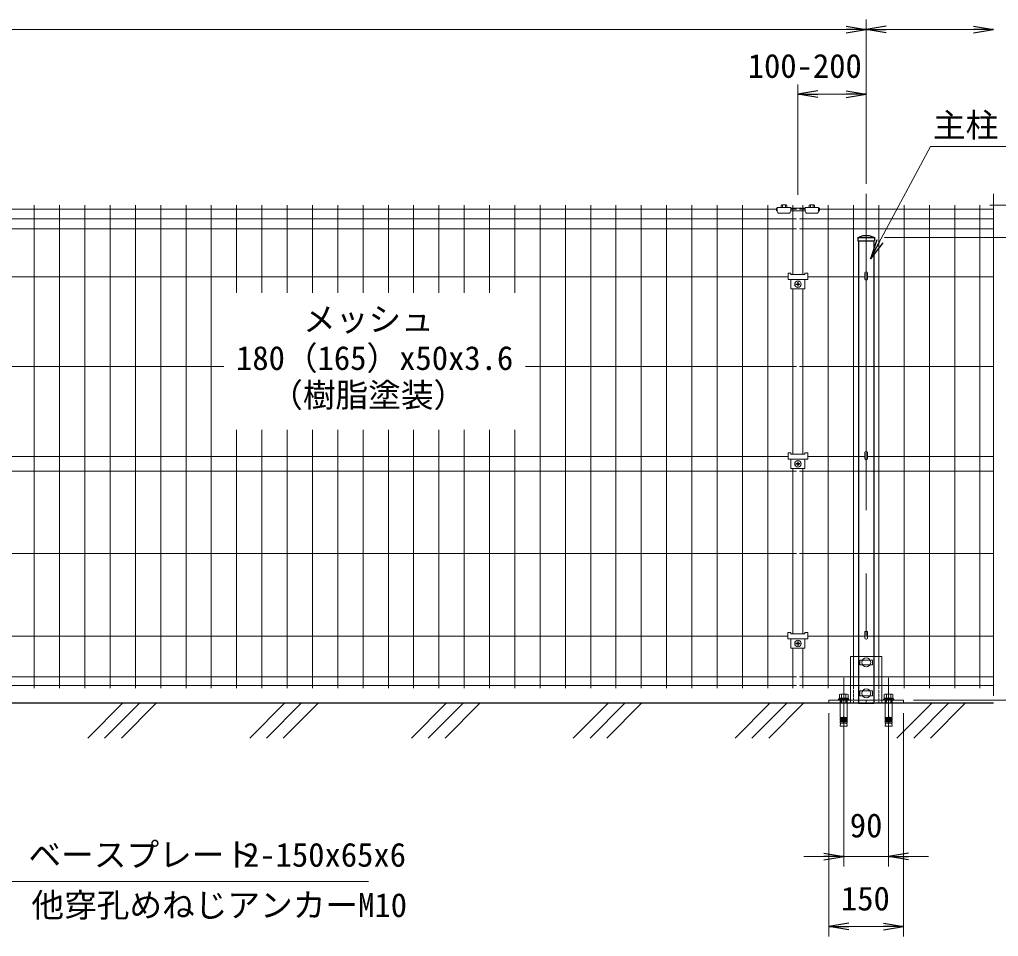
# Model space of a CAD drawing. Units: millimetres, scale not verified. Extents: x -396 to 8004, y -2970 to 2970.
# Drawn here: x 1104 to 3069, y -392 to 1449 of the extents above; entities that cross this region are included whole.
import ezdxf
from ezdxf.enums import TextEntityAlignment as Align

# ---------------------------------------------------------------- set-up
doc = ezdxf.new("R2010")
doc.units = ezdxf.units.MM
doc.header["$LTSCALE"] = 20
doc.linetypes.add('DASHED', pattern=[7.5, 6, -1.5])
doc.linetypes.add('USER1', pattern=[50.8, 31.75, -6.35, 6.35, -6.35])
for name, color, linetype, lineweight in [('0-1_LAYER03', 7, 'Continuous', 25), ('0-2_D-STR-DIM', 7, 'Continuous', 13), ('0-3_D-STR3', 3, 'Continuous', 13), ('0-4_D-BMK', 2, 'USER1', 13), ('0-5_D-STR1', 1, 'Continuous', 25), ('0-6_D-STR2', 7, 'Continuous', 13), ('0-7_0', 7, 'Continuous', 25), ('0-8_D-STR-TXT', 7, 'Continuous', 25), ('0-B_D-DCR-HCH', 7, 'Continuous', 13)]:
    doc.layers.add(name, color=color, linetype=linetype, lineweight=lineweight)
doc.styles.add('ＭＳ ゴシック', font='')
doc.styles.get('ＭＳ ゴシック').set_extended_font_data('MS Gothic')

# ---------------------------------------------------------------- blocks, each defined once
blk = doc.blocks.new('_Open')
at = {"layer": '0-7_0'}
blk.add_line((-20, 3.33), (0, 0), dxfattribs=at)
blk.add_lwpolyline([(-20, -3.33), (0, 0), (-20, 0)], dxfattribs=at)
blk = doc.blocks.new('ベースプレート部品\u3000正面図')
at = {"layer": '0-3_D-STR3', "linetype": 'DASHED'}
for p, q in [((16787, 48401.4), (16787, 46521.4)), ((17807, 48401.4), (17807, 46521.4)), ((16257, 46641.4), (16257, 46521.4)), ((16537, 46641.4), (16537, 46521.4)), ((16667, 46641.4), (16667, 46521.4)), ((17927, 46641.4), (17927, 46521.4)), ((18057, 46641.4), (18057, 46521.4)), ((18337, 46641.4), (18337, 46521.4))]:
    blk.add_line(p, q, dxfattribs=at)
at = {"layer": '0-3_D-STR3'}
for p, q in [((17927, 48401.4), (17927, 46641.4)), ((17546.8, 48256.4), (17046.7, 48256.4)), ((17046.7, 48256.4), (17046.7, 48066.4)), ((17546.7, 48066.4), (17046.8, 48066.4)), ((17546.7, 48256.4), (17546.7, 48066.4)), ((17546.8, 47016.4), (17046.7, 47016.4)), ((17046.7, 47016.4), (17046.7, 46826.4)), ((17546.7, 46826.4), (17046.8, 46826.4)), ((17546.7, 47016.4), (17546.7, 46826.4)), ((15797, 46641.4), (18797, 46641.4)), ((18797, 46641.4), (18797, 46521.4))]:
    blk.add_line(p, q, dxfattribs=at)
for points in [[(17927, 48401.4), (16667, 48401.4), (16667, 46641.4)], [(15797, 46641.4), (15797, 46521.4), (18797, 46521.4)]]:
    blk.add_lwpolyline(points, dxfattribs=at)

msp = doc.modelspace()

# ---------------------------------------------------------------- linework, layer by layer
at = {"layer": '0-1_LAYER03'}
msp.add_line((3058.95, 76.38), (529.97, 76.38), dxfattribs=at)
at = {"layer": '0-2_D-STR-DIM'}
for p, q in [((2803.49, 1118.64), (2803.49, 1448.64)), ((2803.49, 1118.64), (2803.49, 1448.64)), ((843.49, 1428.64), (2763.49, 1428.64)), ((2843.49, 1428.64), (3018.95, 1428.64)), ((2666.56, 1096.78), (2666.56, 1318.64)), ((2803.49, 1118.64), (2803.49, 1318.64)), ((2706.56, 1298.64), (2763.49, 1298.64)), ((3058.95, 1098.64), (3058.95, 91.11)), ((3051.93, 1076.38), (3408.95, 1076.38)), ((2839.99, 1011.38), (3538.95, 1011.38)), ((2839.99, 1011.38), (3658.95, 1011.38)), ((2898.49, 82.38), (3538.95, 82.38)), ((2898.49, 82.38), (3538.95, 82.38)), ((2728.49, 56.38), (2728.49, -391.6)), ((2878.49, 56.38), (2878.49, -391.6)), ((2758.48, 10.38), (2758.48, -251.36)), ((2848.48, 10.38), (2848.48, -251.36)), ((2718.48, -231.36), (2678.48, -231.36)), ((2758.48, -231.36), (2848.48, -231.36)), ((2888.48, -231.36), (2928.48, -231.36)), ((2768.49, -371.6), (2838.49, -371.6))]:
    msp.add_line(p, q, dxfattribs=at)
at = {"layer": '0-3_D-STR3'}
for p, q in [((2623.54, 1064.55), (2623.54, 1069.95)), ((2623.54, 1069.95), (2625.04, 1069.95)), ((2623.54, 1064.55), (2625.04, 1064.55)), ((2625.04, 1071.55), (2652.04, 1071.55)), ((2625.04, 1071.55), (2625.04, 1064.05)), ((2633.03, 1071.55), (2633.03, 1076.18)), ((2633.03, 1071.55), (2644.04, 1071.55)), ((2633.54, 1071.55), (2643.54, 1071.55)), ((2634.41, 1076.55), (2642.67, 1076.55)), ((2635.79, 1071.55), (2635.79, 1076.18)), ((2641.29, 1071.55), (2641.29, 1076.18)), ((2644.04, 1076.18), (2644.04, 1071.55)), ((2652.04, 1071.55), (2652.04, 1064.05)), ((2652.04, 1069.95), (2681.04, 1069.95)), ((2652.04, 1064.55), (2681.04, 1064.55)), ((2681.04, 1071.55), (2708.04, 1071.55)), ((2681.04, 1071.55), (2681.04, 1064.05)), ((2689.03, 1071.55), (2689.03, 1076.18)), ((2689.03, 1071.55), (2700.04, 1071.55)), ((2689.53, 1071.55), (2699.53, 1071.55)), ((2689.54, 1071.55), (2699.54, 1071.55)), ((2690.4, 1076.55), (2698.66, 1076.55)), ((2691.78, 1071.55), (2691.78, 1076.18)), ((2697.29, 1071.55), (2697.29, 1076.18)), ((2700.04, 1076.18), (2700.04, 1071.55)), ((2708.04, 1071.55), (2708.04, 1064.05)), ((2708.04, 1069.95), (2709.54, 1069.95)), ((2708.04, 1066.15), (2709.54, 1066.15)), ((2708.04, 1064.55), (2709.54, 1064.55)), ((2709.54, 1069.95), (2709.54, 1064.55)), ((2629.04, 1060.05), (2648.04, 1060.05)), ((2685.04, 1060.05), (2704.04, 1060.05)), ((2646.53, 939.68), (2646.53, 926.88)), ((2646.53, 926.88), (2686.53, 926.88)), ((2652.53, 936.78), (2680.53, 936.78)), ((2652.53, 926.88), (2652.53, 907.88)), ((2680.53, 939.68), (2680.53, 936.78)), ((2680.53, 939.68), (2686.53, 939.68)), ((2680.53, 926.88), (2680.53, 907.88)), ((2686.53, 939.68), (2686.53, 926.88)), ((2800.89, 940.54), (2800.89, 928.38)), ((2806.09, 940.54), (2806.09, 928.38)), ((2652.53, 907.88), (2680.53, 907.88)), ((2663.06, 917.88), (2665.06, 917.88)), ((2663.06, 916.88), (2665.06, 916.88)), ((2666.06, 920.88), (2666.06, 918.88)), ((2666.06, 913.88), (2666.06, 915.88)), ((2667.06, 920.88), (2667.06, 918.88)), ((2667.06, 913.88), (2667.06, 915.88)), ((2670.06, 917.88), (2668.06, 917.88)), ((2670.06, 916.88), (2668.06, 916.88)), ((2646.53, 579.18), (2646.53, 566.38)), ((2652.53, 576.28), (2680.53, 576.28)), ((2680.53, 579.18), (2680.53, 576.28)), ((2680.53, 579.18), (2686.53, 579.18)), ((2686.53, 579.18), (2686.53, 566.38)), ((2800.89, 580.04), (2800.89, 567.88)), ((2806.09, 580.04), (2806.09, 567.88)), ((2646.53, 566.38), (2686.53, 566.38)), ((2652.53, 566.38), (2652.53, 547.38)), ((2663.06, 557.38), (2665.06, 557.38)), ((2663.06, 556.38), (2665.06, 556.38)), ((2666.06, 560.38), (2666.06, 558.38)), ((2666.06, 553.38), (2666.06, 555.38)), ((2667.06, 560.38), (2667.06, 558.38)), ((2667.06, 553.38), (2667.06, 555.38)), ((2670.06, 557.38), (2668.06, 557.38)), ((2670.06, 556.38), (2668.06, 556.38)), ((2680.53, 566.38), (2680.53, 547.38)), ((2652.53, 547.38), (2680.53, 547.38)), ((2646.5, 218.68), (2652.5, 218.68)), ((2646.5, 218.68), (2646.5, 205.88)), ((2652.5, 218.68), (2652.5, 215.78)), ((2680.5, 218.68), (2686.5, 218.68)), ((2680.5, 218.68), (2680.5, 215.78)), ((2686.5, 218.68), (2686.5, 205.88)), ((2800.89, 219.54), (2800.89, 207.38)), ((2806.09, 219.54), (2806.09, 207.38)), ((2646.5, 205.88), (2686.5, 205.88)), ((2652.5, 215.78), (2680.5, 215.78)), ((2652.5, 205.88), (2652.5, 186.88)), ((2663.03, 196.88), (2665.03, 196.88)), ((2666.03, 199.88), (2666.03, 197.88)), ((2667.03, 199.88), (2667.03, 197.88)), ((2670.03, 196.88), (2668.03, 196.88)), ((2680.5, 205.88), (2680.5, 186.88)), ((2652.5, 186.88), (2680.5, 186.88)), ((2663.03, 195.88), (2665.03, 195.88)), ((2666.03, 192.88), (2666.03, 194.88)), ((2667.03, 192.88), (2667.03, 194.88)), ((2670.03, 195.88), (2668.03, 195.88)), ((2749.68, 86.88), (2749.68, 94.08)), ((2765.41, 94.88), (2751.78, 94.88)), ((2753.48, 76.38), (2753.48, 82.38)), ((2754.08, 94.08), (2754.08, 86.88)), ((2754.28, 76.38), (2754.28, 82.38)), ((2757.23, 84.38), (2759.73, 86.88)), ((2762.68, 76.38), (2762.68, 82.38)), ((2762.88, 94.08), (2762.88, 86.88)), ((2763.48, 76.38), (2763.48, 82.38)), ((2767.28, 86.88), (2767.28, 94.08)), ((2839.68, 86.88), (2839.68, 94.08)), ((2855.41, 94.88), (2841.78, 94.88)), ((2843.48, 76.38), (2843.48, 82.38)), ((2844.08, 94.08), (2844.08, 86.88)), ((2844.28, 76.38), (2844.28, 82.38)), ((2847.23, 84.38), (2849.73, 86.88)), ((2852.68, 76.38), (2852.68, 82.38)), ((2852.88, 94.08), (2852.88, 86.88)), ((2853.48, 76.38), (2853.48, 82.38)), ((2857.28, 86.88), (2857.28, 94.08)), ((2758.11, 43.88), (2751.28, 43.88)), ((2758.11, 46.38), (2751.48, 46.38)), ((2758.11, 41.38), (2751.48, 41.38)), ((2758.11, 50.17), (2758.11, 36.38)), ((2758.86, 50.17), (2758.86, 36.38)), ((2758.86, 46.38), (2765.48, 46.38)), ((2758.86, 43.88), (2765.48, 43.88)), ((2758.86, 41.38), (2765.48, 41.38)), ((2848.11, 43.88), (2841.28, 43.88)), ((2848.11, 46.38), (2841.48, 46.38)), ((2848.11, 41.38), (2841.48, 41.38)), ((2848.11, 50.17), (2848.11, 36.38)), ((2848.86, 50.17), (2848.86, 36.38)), ((2848.86, 46.38), (2855.48, 46.38)), ((2848.86, 43.88), (2855.48, 43.88)), ((2848.86, 41.38), (2855.48, 41.38)), ((2758.11, 38.88), (2751.48, 38.88)), ((2758.86, 38.88), (2765.48, 38.88)), ((2848.11, 38.88), (2841.48, 38.88)), ((2848.86, 38.88), (2855.48, 38.88))]:
    msp.add_line(p, q, dxfattribs=at)
for points in [[(2646.53, 939.68), (2652.53, 939.68), (2652.53, 936.78)], [(2646.53, 579.18), (2652.53, 579.18), (2652.53, 576.28)], [(2749.28, 84.38), (2749.28, 86.88), (2767.68, 86.88), (2767.68, 84.38)], [(2839.28, 84.38), (2839.28, 86.88), (2857.68, 86.88), (2857.68, 84.38)], [(2758.86, 48.04), (2765.48, 48.04), (2765.48, 76.38), (2751.48, 76.38), (2751.48, 48.04), (2758.11, 48.04)], [(2848.86, 48.04), (2855.48, 48.04), (2855.48, 76.38), (2841.48, 76.38), (2841.48, 48.04), (2848.11, 48.04)], [(2751.8, 48.04), (2751.48, 46.38), (2751.48, 45.54), (2758.11, 45.54)], [(2751.8, 45.54), (2751.48, 43.88), (2751.48, 43.04), (2758.11, 43.04)], [(2751.8, 43.04), (2751.48, 41.38), (2751.48, 40.54), (2758.11, 40.54)], [(2765.17, 40.54), (2765.48, 38.88), (2765.48, 36.38), (2751.48, 36.38), (2751.48, 38.88), (2751.8, 40.54)], [(2765.17, 48.04), (2765.48, 46.38), (2765.48, 45.54), (2758.86, 45.54)], [(2765.17, 45.54), (2765.48, 43.88), (2765.48, 43.04), (2758.86, 43.04)], [(2765.17, 43.04), (2765.48, 41.38), (2765.48, 40.54), (2758.86, 40.54)], [(2841.8, 48.04), (2841.48, 46.38), (2841.48, 45.54), (2848.11, 45.54)], [(2841.8, 45.54), (2841.48, 43.88), (2841.48, 43.04), (2848.11, 43.04)], [(2841.8, 43.04), (2841.48, 41.38), (2841.48, 40.54), (2848.11, 40.54)], [(2855.17, 40.54), (2855.48, 38.88), (2855.48, 36.38), (2841.48, 36.38), (2841.48, 38.88), (2841.8, 40.54)], [(2855.17, 48.04), (2855.48, 46.38), (2855.48, 45.54), (2848.86, 45.54)], [(2855.17, 45.54), (2855.48, 43.88), (2855.48, 43.04), (2848.86, 43.04)], [(2855.17, 43.04), (2855.48, 41.38), (2855.48, 40.54), (2848.86, 40.54)], [(2764.96, 36.38), (2765.48, 30.38), (2751.48, 30.38), (2752.01, 36.38)], [(2765.48, 36.38), (2758.8, 36.38), (2751.48, 36.38)], [(2854.96, 36.38), (2855.48, 30.38), (2841.48, 30.38), (2842.01, 36.38)], [(2855.48, 36.38), (2848.8, 36.38), (2841.48, 36.38)]]:
    msp.add_lwpolyline(points, dxfattribs=at)
for points in [[(2768.98, 84.38), (2768.98, 82.38), (2747.98, 82.38), (2747.98, 84.38)], [(2858.98, 84.38), (2858.98, 82.38), (2837.98, 82.38), (2837.98, 84.38)]]:
    msp.add_lwpolyline(points, close=True, dxfattribs=at)
for centre, radius in [((2666.56, 917.38), 6.5), ((2666.56, 556.88), 6.5), ((2666.53, 196.38), 6.5), ((2803.49, 158.37), 9), ((2803.49, 96.38), 9)]:
    msp.add_circle(centre, radius, dxfattribs=at)
for centre, radius, start, end in [((2629.04, 1064.05), 4, 180, 270), ((2634.41, 1073.79), 2.75, 60, 120), ((2638.54, 1066.09), 10.46, 74.73852, 105.26148), ((2642.67, 1073.79), 2.75, 60, 120), ((2648.04, 1064.05), 4, 270, 0), ((2685.04, 1064.05), 4, 180, 270), ((2690.4, 1073.79), 2.75, 60, 120), ((2694.53, 1066.09), 10.46, 74.73852, 105.26148), ((2698.66, 1073.79), 2.75, 60, 120), ((2704.04, 1064.05), 4, 270, 0), ((2803.49, 928.38), 2.6, 180, 0), ((2663.06, 917.38), 0.5, 90.00001, 270), ((2665.06, 918.88), 1, 270, 0.00001), ((2665.06, 915.88), 1, 0, 90), ((2666.56, 920.88), 0.5, 0, 179.99999), ((2666.56, 913.88), 0.5, 180.00002, 0.00001), ((2668.06, 918.88), 1, 180, 270), ((2668.06, 915.88), 1, 90, 180), ((2670.06, 917.38), 0.5, 270.00049, 90.00046), ((2663.06, 556.88), 0.5, 90.00001, 270), ((2665.06, 558.38), 1, 270, 0.00001), ((2665.06, 555.38), 1, 0, 90), ((2666.56, 560.38), 0.5, 0, 179.99999), ((2666.56, 553.38), 0.5, 180.00002, 0.00001), ((2668.06, 558.38), 1, 180, 270), ((2668.06, 555.38), 1, 90, 180), ((2670.06, 556.88), 0.5, 270.00049, 90.00046), ((2803.49, 567.88), 2.6, 180, 0), ((2663.03, 196.38), 0.5, 90.00001, 270), ((2665.03, 197.88), 1, 270, 0.00001), ((2666.53, 199.88), 0.5, 0, 179.99999), ((2668.03, 197.88), 1, 180, 270), ((2670.03, 196.38), 0.5, 270.00049, 90.00046), ((2803.49, 207.38), 2.6, 180, 0), ((2665.03, 194.88), 1, 0, 90), ((2666.53, 192.88), 0.5, 180.00002, 0.00001), ((2668.03, 194.88), 1, 90, 180), ((2751.88, 91.46), 3.42, 49.96723, 130.03277), ((2758.48, 82.38), 12.5, 69.39031, 110.60969), ((2765.08, 91.52), 3.38, 49.3117, 130.6883), ((2841.88, 91.46), 3.42, 49.96723, 130.03277), ((2848.48, 82.38), 12.5, 69.39031, 110.60969), ((2855.08, 91.52), 3.38, 49.3117, 130.6883), ((2758.48, 50.17), 0.375, 0, 180), ((2848.48, 50.17), 0.375, 0, 180)]:
    msp.add_arc(centre, radius, start, end, dxfattribs=at)
for centre in [(2803.49, 940.53), (2803.49, 580.03), (2803.49, 219.53)]:
    msp.add_ellipse(centre, major_axis=(-2.6, 0), ratio=0.649974, start_param=3.1415927, end_param=6.2831853, dxfattribs=at)
at = {"layer": '0-4_D-BMK'}
for p, q in [((2803.49, 1098.64), (2803.49, 76.38)), ((2758.48, 127.39), (2758.48, -15.68)), ((2848.48, 127.39), (2848.48, -15.68))]:
    msp.add_line(p, q, dxfattribs=at)
at = {"layer": '0-5_D-STR1'}
for p, q in [((2786.99, 1011.38), (2797.49, 1015.38)), ((2786.99, 1011.38), (2819.99, 1011.38)), ((2786.99, 1011.38), (2786.99, 1004.38)), ((2786.99, 1004.38), (2819.99, 1004.38)), ((2787.99, 1004.38), (2787.99, 170.38)), ((2797.49, 1015.38), (2809.49, 1015.38)), ((2809.49, 1015.38), (2819.99, 1011.38)), ((2818.99, 1004.38), (2818.99, 170.38)), ((2819.99, 1011.38), (2819.99, 1004.38))]:
    msp.add_line(p, q, dxfattribs=at)
at = {"layer": '0-5_D-STR1', "linetype": 'DASHED'}
for p, q in [((2787.99, 170.38), (2787.99, 76.38)), ((2818.99, 170.38), (2818.99, 76.38)), ((2787.99, 76.38), (2818.99, 76.38))]:
    msp.add_line(p, q, dxfattribs=at)
at = {"layer": '0-6_D-STR2'}
for p, q in [((2625.04, 1067.95), (708.02, 1067.95)), ((1133.47, 1076.38), (1133.47, 106.38)), ((1184.24, 1076.38), (1184.24, 106.38)), ((1235.01, 1076.38), (1235.01, 106.38)), ((1285.78, 1076.38), (1285.78, 106.38)), ((1336.55, 1076.38), (1336.55, 106.38)), ((1387.32, 1076.38), (1387.32, 106.38)), ((1438.08, 1076.38), (1438.08, 106.38)), ((1488.85, 1076.38), (1488.85, 106.38)), ((1539.62, 1076.38), (1539.62, 900.11)), ((1590.39, 1076.38), (1590.39, 900.11)), ((1641.16, 1076.38), (1641.16, 900.11)), ((1691.93, 1076.38), (1691.93, 900.11)), ((1742.7, 1076.38), (1742.7, 900.11)), ((1793.47, 1076.38), (1793.47, 900.11)), ((1844.24, 1076.38), (1844.24, 900.11)), ((1895.01, 1076.38), (1895.01, 900.11)), ((1945.78, 1076.38), (1945.78, 900.11)), ((1996.55, 1076.38), (1996.55, 900.11)), ((2047.32, 1076.38), (2047.32, 900.11)), ((2098.08, 1076.38), (2098.08, 900.11)), ((2148.85, 1076.38), (2148.85, 106.38)), ((2199.62, 1076.38), (2199.62, 106.38)), ((2250.39, 1076.38), (2250.39, 106.38)), ((2301.16, 1076.38), (2301.16, 106.38)), ((2351.93, 1076.38), (2351.93, 106.38)), ((2402.7, 1076.38), (2402.7, 106.38)), ((2453.47, 1076.38), (2453.47, 106.38)), ((2504.24, 1076.38), (2504.24, 106.38)), ((2555.01, 1076.38), (2555.01, 106.38)), ((2605.78, 1076.38), (2605.78, 106.38)), ((2663.55, 1067.95), (2652.04, 1067.95)), ((2656.55, 1076.38), (2656.55, 936.78)), ((2681.04, 1067.95), (2669.53, 1067.95)), ((2676.55, 1076.38), (2676.55, 936.78)), ((3058.95, 1067.95), (2708.04, 1067.95)), ((2727.32, 1076.38), (2727.32, 106.38)), ((2778.08, 1076.38), (2778.08, 106.38)), ((2828.85, 1076.38), (2828.85, 106.38)), ((2879.62, 1076.38), (2879.62, 106.38)), ((2930.39, 1076.38), (2930.39, 106.38)), ((2981.16, 1076.38), (2981.16, 106.38)), ((3031.93, 1076.38), (3031.93, 106.38)), ((2663.55, 1048.38), (669.53, 1048.38)), ((3058.95, 1048.38), (2669.53, 1048.38)), ((2663.55, 1028.8), (669.53, 1028.8)), ((3058.95, 1028.8), (2669.53, 1028.8)), ((2646.53, 932.38), (806.09, 932.38)), ((2800.89, 932.38), (2686.53, 932.38)), ((3058.95, 932.38), (2806.09, 932.38)), ((2656.55, 907.88), (2656.55, 576.28)), ((2676.55, 907.88), (2676.55, 576.28)), ((1513.73, 752.38), (669.55, 752.38)), ((2663.55, 752.38), (2119.57, 752.38)), ((3058.95, 752.38), (2669.55, 752.38)), ((1539.62, 625.34), (1539.62, 106.38)), ((1590.39, 625.34), (1590.39, 106.38)), ((1641.16, 625.34), (1641.16, 106.38)), ((1691.93, 625.34), (1691.93, 106.38)), ((1742.7, 625.34), (1742.7, 106.38)), ((1793.47, 625.34), (1793.47, 106.38)), ((1844.24, 625.34), (1844.24, 106.38)), ((1895.01, 625.34), (1895.01, 106.38)), ((1945.78, 625.34), (1945.78, 106.38)), ((1996.55, 625.34), (1996.55, 106.38)), ((2047.32, 625.34), (2047.32, 106.38)), ((2098.08, 625.34), (2098.08, 106.38)), ((2646.53, 571.88), (806.09, 571.88)), ((2800.89, 571.88), (2686.53, 571.88)), ((3058.95, 571.88), (2806.09, 571.88)), ((2663.55, 542.08), (669.55, 542.08)), ((2656.55, 547.38), (2656.55, 215.78)), ((3058.95, 542.08), (2669.55, 542.08)), ((2676.55, 547.38), (2676.55, 215.78)), ((2663.55, 377.08), (669.55, 377.08)), ((3058.95, 377.08), (2669.55, 377.08)), ((2646.5, 211.38), (806.09, 211.38)), ((2800.89, 211.38), (2686.5, 211.38)), ((3058.95, 211.38), (2806.09, 211.38)), ((2656.55, 186.88), (2656.55, 106.38)), ((2676.55, 186.88), (2676.55, 106.38)), ((2663.55, 129.4), (669.53, 129.4)), ((3058.95, 129.4), (2669.53, 129.4)), ((2663.55, 111.78), (669.53, 111.78)), ((3058.95, 111.78), (2669.53, 111.78))]:
    msp.add_line(p, q, dxfattribs=at)
at = {"layer": '0-8_D-STR-TXT', "lineweight": 13}
for points in [[(3459.88, 1193.89), (2932.64, 1193.89), (2812.86, 970.25)], [(1804.26, -281.55), (1079.67, -281.55), (869.53, 77.82)]]:
    msp.add_lwpolyline(points, dxfattribs=at)
at = {"layer": '0-B_D-DCR-HCH'}
for p, q in [((1241.04, 6.6), (1310.81, 76.38)), ((1274.71, 6.6), (1344.49, 76.38)), ((1308.39, 6.6), (1378.17, 76.38)), ((1565.88, 6.6), (1635.65, 76.38)), ((1599.55, 6.6), (1669.33, 76.38)), ((1633.23, 6.6), (1703.01, 76.38)), ((1890.71, 6.6), (1960.49, 76.38)), ((1924.39, 6.6), (1994.17, 76.38)), ((1958.07, 6.6), (2027.84, 76.38)), ((2215.55, 6.6), (2285.33, 76.38)), ((2249.23, 6.6), (2319.01, 76.38)), ((2282.91, 6.6), (2352.68, 76.38)), ((2540.39, 6.6), (2610.17, 76.38)), ((2574.07, 6.6), (2643.85, 76.38)), ((2607.74, 6.6), (2677.52, 76.38)), ((2865.23, 6.6), (2935.01, 76.38)), ((2898.91, 6.6), (2968.69, 76.38)), ((2932.58, 6.6), (3002.36, 76.38))]:
    msp.add_line(p, q, dxfattribs=at)

# ---------------------------------------------------------------- block references
at = {"layer": '0-2_D-STR-DIM'}
for name, p, xscale, yscale in [('_Open', (2803.49, 1428.64), 2, 2), ('_Open', (3058.95, 1428.64), 2, 2), ('_Open', (2803.49, 1298.64), 2, 2), ('ベースプレート部品\u3000正面図', (1938.64, -2249.7), 0.05, 0.05), ('_Open', (2758.48, -231.36), 2, 2), ('_Open', (2878.49, -371.6), 2, 2)]:
    msp.add_blockref(name, p, dxfattribs=dict(at, xscale=xscale, yscale=yscale))
at = {"layer": '0-2_D-STR-DIM', "xscale": 2, "yscale": 2, "rotation": 180}
for p in [(2803.49, 1428.64), (2666.56, 1298.64), (2848.48, -231.36), (2728.49, -371.6)]:
    msp.add_blockref('_Open', p, dxfattribs=at)
at = {"layer": '0-8_D-STR-TXT', "xscale": 2, "yscale": 2, "rotation": 241.82519}
msp.add_blockref('_Open', (2811.91, 968.48), dxfattribs=at)

# ---------------------------------------------------------------- texts
at = {"layer": '0-2_D-STR-DIM', "style": 'ＭＳ ゴシック'}
for s, p in [('100-200', (2565.71, 1317.26)), ('90', (2770.61, -207.18)), ('150', (2752.84, -353.91))]:
    msp.add_text(s, height=48.09, dxfattribs=at).set_placement(p, align=Align.BOTTOM_LEFT)
at = {"layer": '0-8_D-STR-TXT', "style": 'ＭＳ ゴシック'}
for s, p in [('主柱 □31x31x1.6', (2937.49, 1198.15)), ('メッシュ', (1673.09, 808.81)), ('180（165）x50x3.6', (1538.48, 730.9)), ('（樹脂塗装）', (1607, 656.56)), ('ベースプレート', (1121.66, -266.14)), (' 2-150x65x6', (1519.83, -266.14)), ('他穿孔めねじアンカーM10', (1127.59, -367.21))]:
    msp.add_text(s, height=48.09, dxfattribs=at).set_placement(p, align=Align.BOTTOM_LEFT)

doc.saveas('drawing.dxf')
